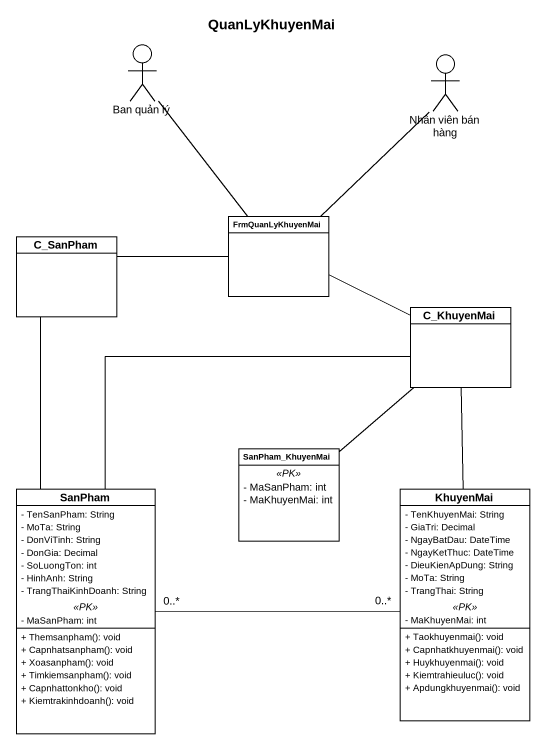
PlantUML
@startuml
title QuanLyKhuyenMai
allowmixing
hide circle
hide empty members
skinparam classAttributeIconSize 0
actor "Ban quản lý" as Ban_quản_lý
actor "Nhân viên bán hàng" as Nhân_viên_bán_hàng
class FrmQuanLyKhuyenMai
class C_SanPham
class C_KhuyenMai
class SanPham_KhuyenMai {
  .. <<PK>> ..
  - MaSanPham: int
  - MaKhuyenMai: int
}
class SanPham {
  - TenSanPham: String
  - MoTa: String
  - DonViTinh: String
  - DonGia: Decimal
  - SoLuongTon: int
  - HinhAnh: String
  - TrangThaiKinhDoanh: String
  .. <<PK>> ..
  - MaSanPham: int
  --
  + Themsanpham(): void
  + Capnhatsanpham(): void
  + Xoasanpham(): void
  + Timkiemsanpham(): void
  + Capnhattonkho(): void
  + Kiemtrakinhdoanh(): void
}
class KhuyenMai {
  - TenKhuyenMai: String
  - GiaTri: Decimal
  - NgayBatDau: DateTime
  - NgayKetThuc: DateTime
  - DieuKienApDung: String
  - MoTa: String
  - TrangThai: String
  .. <<PK>> ..
  - MaKhuyenMai: int
  --
  + Taokhuyenmai(): void
  + Capnhatkhuyenmai(): void
  + Huykhuyenmai(): void
  + Kiemtrahieuluc(): void
  + Apdungkhuyenmai(): void
}
Ban_quản_lý -- FrmQuanLyKhuyenMai
Nhân_viên_bán_hàng -- FrmQuanLyKhuyenMai
FrmQuanLyKhuyenMai -left- C_SanPham
FrmQuanLyKhuyenMai -right- C_KhuyenMai
C_SanPham -- SanPham
C_KhuyenMai -- SanPham_KhuyenMai
C_KhuyenMai -- SanPham
C_KhuyenMai -- KhuyenMai
KhuyenMai "0..*" -left- "0..*" SanPham
@enduml
